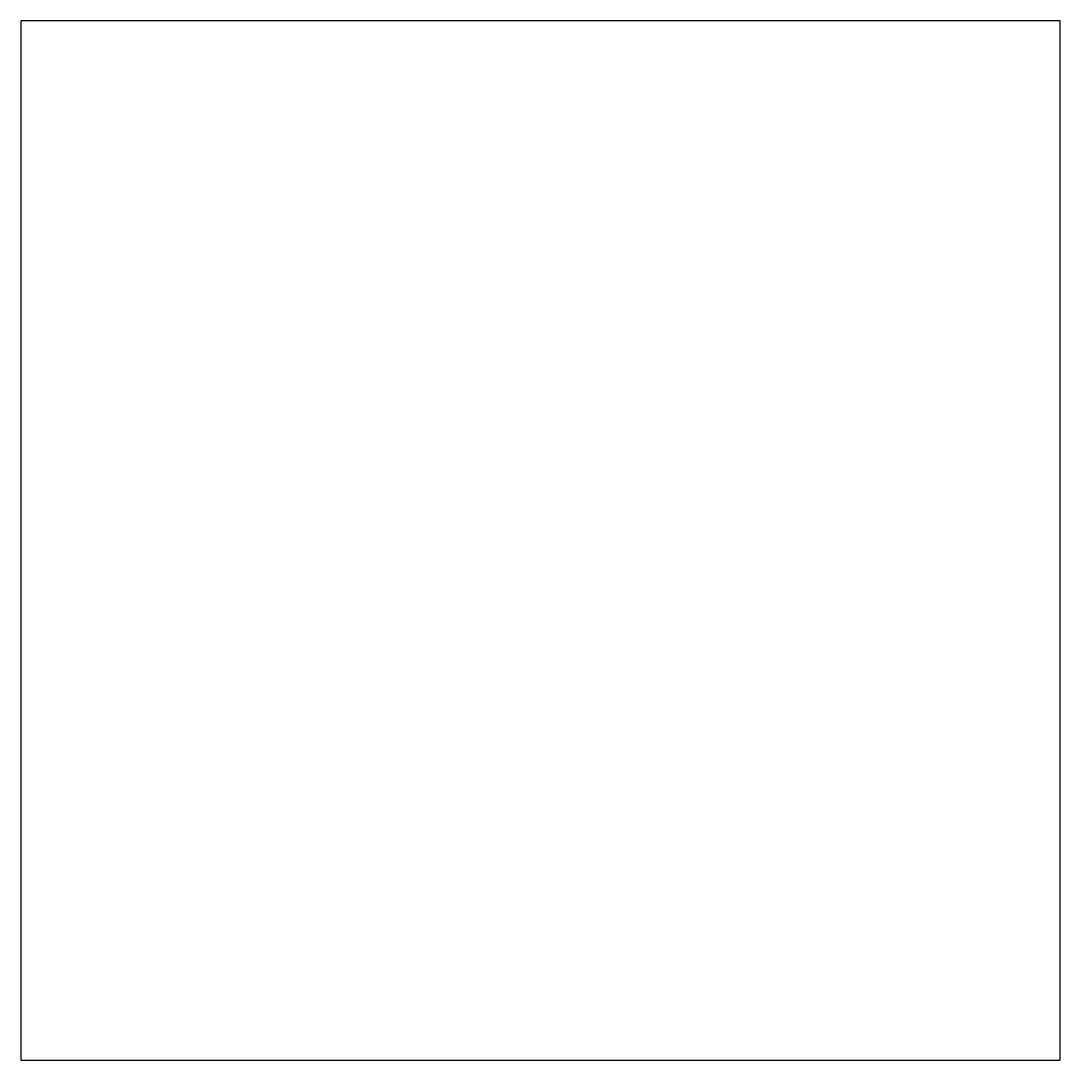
# Model space of a CAD drawing. Header units: millimetres. Extents: x 0 to 24.5, y 0 to 24.5.
import ezdxf

# ---------------------------------------------------------------- set-up
doc = ezdxf.new("R2010")
doc.units = ezdxf.units.MM

msp = doc.modelspace()

# ---------------------------------------------------------------- linework, layer by layer
for p, q in [((24.5, 24.5), (0, 24.5)), ((0, 24.5), (0, 0)), ((24.5, 0), (24.5, 24.5)), ((0, 0), (24.5, 0))]:
    msp.add_line(p, q)

doc.saveas('drawing.dxf')
